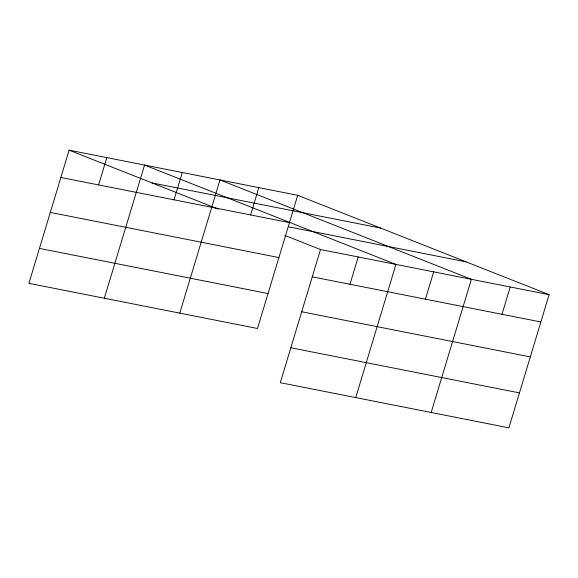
<?xml version="1.0" encoding="UTF-8"?>
<svg xmlns="http://www.w3.org/2000/svg" width="578" height="578" viewBox="0 0 578 578"><rect width="100%" height="100%" fill="white"/><g stroke="black" fill="none" stroke-linecap="round" stroke-linejoin="round"><path stroke-width="0.87" d="M297.706 195.306L69.107 150.164L28.9 283.343L257.499 328.485L297.706 195.306L549.1 294.657L508.893 427.836L280.294 382.694L320.501 249.515L549.1 294.657M98.585 184.924L106.829 157.613M104.336 298.241L144.551 165.062L395.937 264.413L355.73 397.592M174.021 199.822L182.265 172.511M179.772 313.139L219.987 179.953L471.373 279.304L431.166 412.49M250.599 214.944L258.843 187.633M349.972 284.275L358.223 256.964M425.415 299.173L433.659 271.862M501.993 314.295L510.237 286.984M152.072 182.944L380.664 228.093M60.863 177.475L289.462 222.617M288.422 226.771L466.143 261.87M50.315 212.415L278.914 257.557M312.257 276.826L540.856 321.968M39.449 248.41L268.048 293.552M301.709 311.766L530.308 356.908M290.842 347.761L519.441 392.903M69.107 150.164L218.267 209.113M284.831 235.412L320.501 249.515"/></g></svg>
